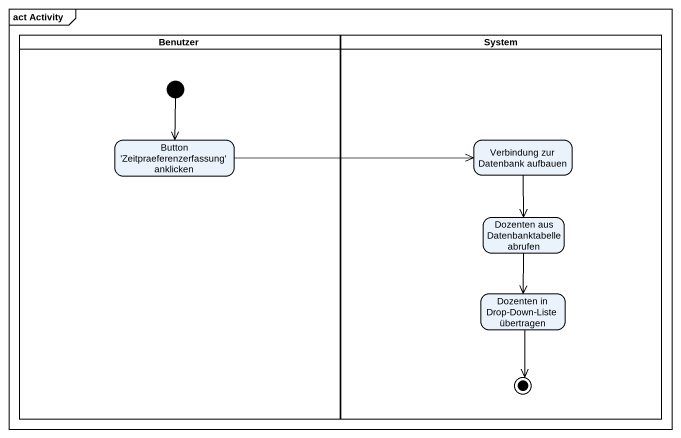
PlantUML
@startuml
mainframe act Activity
hide empty description
state Benutzer <<partition>> {
  state "Button 'Zeitpraeferenzerfassung' anklicken" as Button_Zeitpraeferenzerfassu
  [*] --> Button_Zeitpraeferenzerfassu
}
state System <<partition>> {
  state "Verbindung zur Datenbank aufbauen" as Verbindung_zur_Datenbank
  state "Dozenten aus Datenbanktabelle abrufen" as Dozenten_aus
  state "Dozenten in Drop-Down-Liste übertragen" as Dozenten_in_Drop_Down_Liste
  Dozenten_in_Drop_Down_Liste --> [*]
}
Button_Zeitpraeferenzerfassu -right-> Verbindung_zur_Datenbank
Verbindung_zur_Datenbank --> Dozenten_aus
Dozenten_aus --> Dozenten_in_Drop_Down_Liste
@enduml
